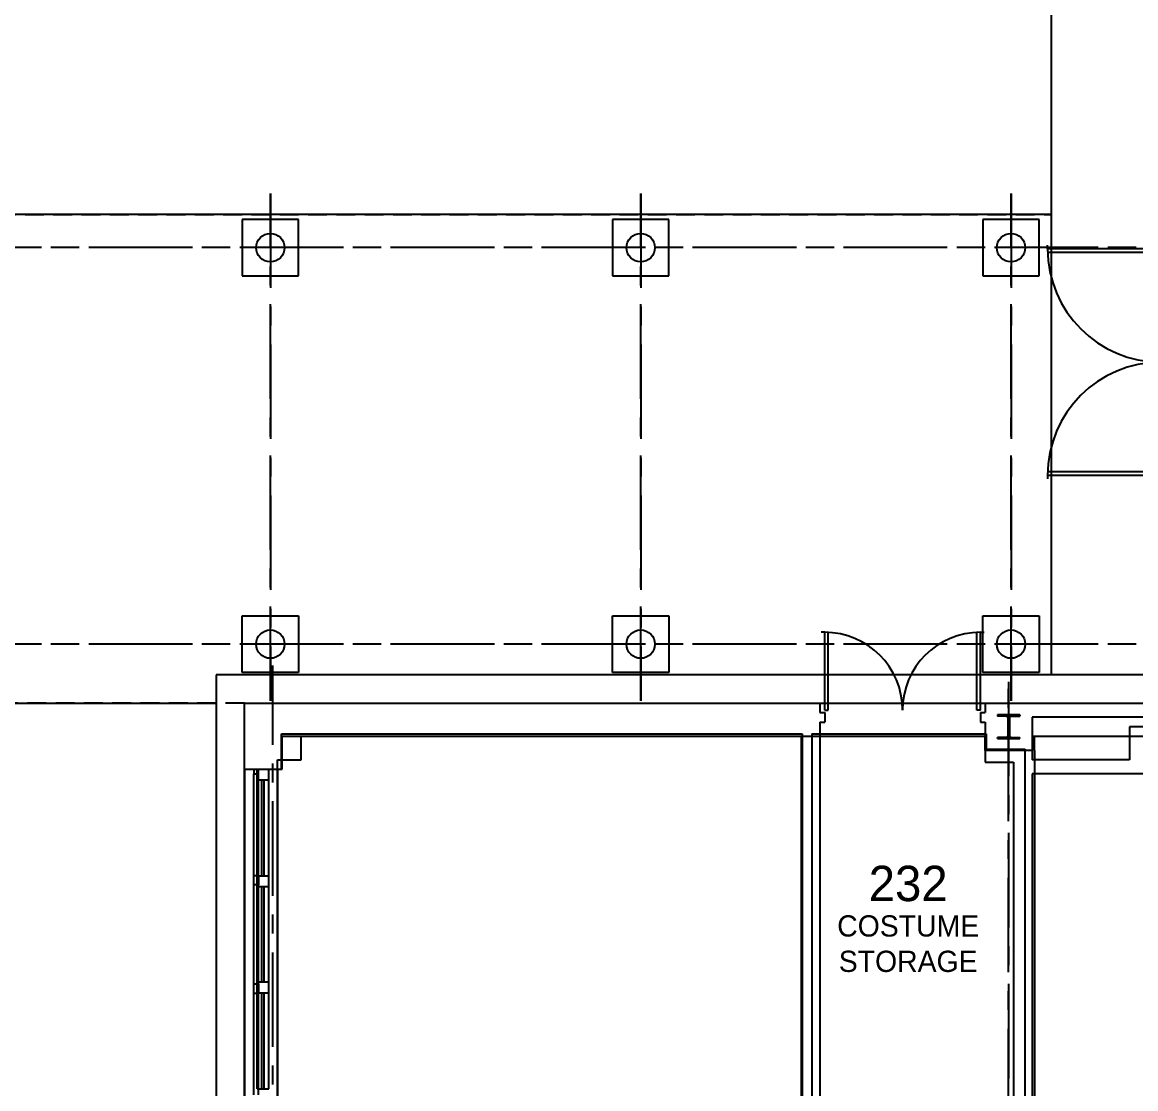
# Model space of a CAD drawing. Header units: inches. Extents: x -116 to 4157, y -436 to 3586.
# Drawn here: x 791.9 to 1263.9, y 1196.6 to 1648.5 of the extents above; entities that cross this region are included whole.
import ezdxf
from ezdxf.enums import TextEntityAlignment as Align

# ---------------------------------------------------------------- set-up
doc = ezdxf.new("R2010")
doc.units = ezdxf.units.IN
doc.header["$LTSCALE"] = 32
doc.header["$MEASUREMENT"] = 0
doc.linetypes.add('CENTER', pattern=[2, 1.25, -0.25, 0.25, -0.25])
doc.linetypes.add('HIDDEN', pattern=[0.375, 0.25, -0.125])
doc.layers.get('0').update_dxf_attribs({"color": 5, "linetype": 'CONTINUOUS'})
for name, color, linetype in [('F1-BLDG1', 7, 'CONTINUOUS'), ('F1-BLDG2', 2, 'HIDDEN'), ('F1-BLDG3', 161, 'CONTINUOUS'), ('f1-bldg4', 2, 'CONTINUOUS'), ('F1-DOOR1', 3, 'CONTINUOUS'), ('F1-WINDOW1', 1, 'CONTINUOUS'), ('F1-WINDOW2', 4, 'CONTINUOUS'), ('F2-BLDG1', 7, 'CONTINUOUS'), ('f2-bldg4', 2, 'CONTINUOUS'), ('F2-RMNOS', 3, 'CONTINUOUS'), ('F2-WINDOW1', 1, 'CONTINUOUS'), ('F2-WINDOW2', 4, 'CONTINUOUS'), ('f3-bldg4', 2, 'CONTINUOUS'), ('FB-BLDG1', 7, 'CONTINUOUS'), ('rmcode', 7, 'CONTINUOUS')]:
    doc.layers.add(name, color=color, linetype=linetype)
for name, color, linetype, plot in [('F1-CENTER-MISC', 240, 'CENTER', False), ('F1-COLUMN1', 8, 'CONTINUOUS', False), ('F2-CENTER-MISC', 240, 'CENTER', False), ('F2-COLUMN1', 8, 'CONTINUOUS', False), ('fb-centermisc1', 20, 'CENTER', False)]:
    doc.layers.add(name, color=color, linetype=linetype, plot=plot)
doc.styles.add('rmcode', font='noting.shx')
doc.styles.add('RMNOS', font='HANDLET.SHX')

# ---------------------------------------------------------------- blocks, each defined once
blk = doc.blocks.new('STRL006')
for p, q in [((1.875, 5), (-1.875, 5)), ((-1.875, 5), (-1.875, 4.75)), ((-0.375, 4.75), (-1.875, 4.75)), ((-0.125, 0.5), (-0.125, 4.5)), ((0.125, 0.5), (0.125, 4.5)), ((0.375, 4.75), (1.875, 4.75)), ((1.875, 5), (1.875, 4.75)), ((-1.875, 0), (-1.875, 0.25)), ((-0.375, 0.25), (-1.875, 0.25)), ((1.875, 0), (-1.875, 0)), ((0.375, 0.25), (1.875, 0.25)), ((1.875, 0), (1.875, 0.25))]:
    blk.add_line(p, q)
for centre, start, end in [((-0.375, 4.5), 360, 90), ((0.375, 4.5), 90, 180), ((-0.375, 0.5), 270, 0), ((0.375, 0.5), 180, 270)]:
    blk.add_arc(centre, 0.25, start, end)
blk = doc.blocks.new('ADR-32L')
for p, q in [((0, 33), (-1.5, 33)), ((0, 1), (0, 33)), ((1.5, 1), (1.5, 32.96)), ((0, 1), (1.5, 1))]:
    blk.add_line(p, q)
blk.add_arc((0, 1), 32, 0, 90)
blk = doc.blocks.new('ADR-32R')
for p, q in [((-1.5, 1), (-1.5, 32.96)), ((0, 1), (0, 33)), ((0, 33), (1.5, 33)), ((0, 1), (-1.5, 1))]:
    blk.add_line(p, q)
blk.add_arc((0, 1), 32, 90, 180)
blk = doc.blocks.new('ADR-48DL')
for p, q in [((0, 49), (-1.5, 49)), ((0, 1), (0, 49)), ((1.5, 1), (1.5, 48.98)), ((94.5, 1), (94.5, 48.98)), ((96, 1), (96, 49)), ((96, 49), (97.5, 49)), ((0, 1), (1.5, 1)), ((96, 1), (94.5, 1))]:
    blk.add_line(p, q)
for centre, start, end in [((0, 1), 0, 90), ((96, 1), 90, 180)]:
    blk.add_arc(centre, 48, start, end)
blk = doc.blocks.new('RMNOS-1')
at = {"color": 9, "style": 'RMNOS'}
blk.add_attdef('ROOM', text='', height=0.15625, dxfattribs=at).set_placement((0, 0), align=Align.MIDDLE)
at = {"layer": 'rmcode', "color": 61, "style": 'rmcode'}
for tag, p in [('RMCODE-1', (0, -0.1875)), ('RMCODE-2', (0, -0.34375))]:
    blk.add_attdef(tag, text='', height=0.09375, dxfattribs=at).set_placement(p, align=Align.MIDDLE)

msp = doc.modelspace()

# ---------------------------------------------------------------- linework, layer by layer
at = {"layer": 'F1-BLDG1'}
for p, q in [((886.03, 1360), (1130.03, 1360)), ((886.03, 1332), (886.03, 1360)), ((1130.03, 1360), (1130.03, 1356)), ((1200.03, 1360), (1308.03, 1360)), ((1200.03, 1360), (1200.03, 1356)), ((1130.03, 1356), (1132.03, 1356)), ((1132.03, 1356), (1132.03, 1352)), ((1198.03, 1356), (1198.03, 1352)), ((1198.03, 1356), (1200.03, 1356)), ((1130.03, 1352), (1132.03, 1352)), ((1130.03, 1352), (1130.03, 959.5)), ((1198.03, 1352), (1200.03, 1352)), ((1200.03, 1352), (1200.03, 1335)), ((902.03, 1332), (902.03, 1346)), ((902.03, 1346), (1122.03, 1346)), ((1122.03, 1346), (1122.03, 1024)), ((886.03, 1332), (902.03, 1332)), ((1200.03, 1335), (1212.03, 1335)), ((1212.03, 1335), (1212.03, 1188)), ((1267.28, 1330), (1220.03, 1330)), ((1220.03, 1330), (1220.03, 994.5))]:
    msp.add_line(p, q, dxfattribs=at)
for centre in [(897.03, 1553), (1054.03, 1553), (1211.03, 1553), (897.03, 1385), (1054.03, 1385), (1211.03, 1385)]:
    msp.add_circle(centre, 6, dxfattribs=at)
at = {"layer": 'F1-BLDG2'}
for p, q in [((1228.03, 2513), (1228.03, 1567)), ((1.03, 1567), (1228.03, 1567)), ((886.03, 1360), (1.03, 1360))]:
    msp.add_line(p, q, dxfattribs=at)
at = {"layer": 'F1-BLDG3'}
for p, q in [((1301.03, 1354), (1220.03, 1354)), ((1220.03, 1354), (1220.03, 1336)), ((1301.03, 1350), (1261.28, 1350)), ((1261.28, 1350), (1261.28, 1336)), ((1261.28, 1336), (1220.03, 1336))]:
    msp.add_line(p, q, dxfattribs=at)
at = {"layer": 'f1-bldg4'}
for p, q in [((886.03, 1332), (886.03, 1192)), ((900.03, 1332), (900.03, 1192))]:
    msp.add_line(p, q, dxfattribs=at)
at = {"layer": 'F1-CENTER-MISC'}
for p, q in [((897.03, 1576), (897.03, 1361)), ((1054.03, 1576), (1054.03, 1361)), ((1211.03, 1576), (1211.03, 1361)), ((1756.03, 1553), (90.03, 1553)), ((1756.03, 1385), (90.03, 1385)), ((898.03, -1.6), (898.03, 1376)), ((1210.03, -34), (1210.03, 1369))]:
    msp.add_line(p, q, dxfattribs=at)
at = {"layer": 'F1-COLUMN1'}
for centre in [(897.03, 1553), (1054.03, 1553), (1211.03, 1553), (897.03, 1385), (1054.03, 1385), (1211.03, 1385)]:
    msp.add_circle(centre, 6, dxfattribs=at)
at = {"layer": 'F1-WINDOW1'}
for p, q in [((890.03, 1287), (890.03, 1330)), ((892.03, 1287), (892.03, 1330)), ((890.03, 1241), (890.03, 1283)), ((892.03, 1241), (892.03, 1283)), ((890.03, 1194), (890.03, 1237)), ((892.03, 1194), (892.03, 1237))]:
    msp.add_line(p, q, dxfattribs=at)
at = {"layer": 'F1-WINDOW2'}
for p, q in [((890.03, 1332), (890.03, 1330)), ((892.03, 1330), (892.03, 1332)), ((890.03, 1330), (892.03, 1330)), ((890.03, 1287), (892.03, 1287)), ((890.03, 1283), (890.03, 1287)), ((892.03, 1287), (892.03, 1283)), ((892.03, 1283), (890.03, 1283)), ((890.03, 1237), (890.03, 1241)), ((890.03, 1241), (892.03, 1241)), ((892.03, 1237), (890.03, 1237)), ((892.03, 1241), (892.03, 1237))]:
    msp.add_line(p, q, dxfattribs=at)
at = {"layer": 'F2-BLDG1'}
for p, q in [((886.03, 1360), (1272.28, 1360)), ((886.03, 1332), (886.03, 1360)), ((901.78, 1332), (901.78, 1347)), ((901.78, 1347), (1122.53, 1347)), ((1122.53, 1347), (1122.53, 1024)), ((1126.53, 1347), (1200.53, 1347)), ((1126.53, 1347), (1126.53, 1173)), ((1200.53, 1347), (1200.53, 1340.5)), ((1221.03, 1340), (1221.03, 1346)), ((1221.03, 1346), (1272.28, 1346)), ((1200.53, 1340.5), (1217.03, 1340.5)), ((1217.03, 1189), (1217.03, 1340.5)), ((1221.03, 1340), (1221.03, 1169)), ((886.03, 1332), (901.78, 1332))]:
    msp.add_line(p, q, dxfattribs=at)
at = {"layer": 'f2-bldg4'}
for p, q in [((1228.03, 2501), (1228.03, 1372)), ((1228.03, 1567), (1.03, 1567)), ((2170.03, 1372), (874.03, 1372)), ((874.03, 1372), (874.03, 663.75)), ((1.03, 1360), (874.03, 1360)), ((886.03, 1192), (886.03, 1332)), ((900.03, 1192), (900.03, 1332))]:
    msp.add_line(p, q, dxfattribs=at)
at = {"layer": 'F2-CENTER-MISC'}
msp.add_line((1210.03, 1369), (1210.03, 7), dxfattribs=at)
at = {"layer": 'F2-WINDOW1'}
for p, q in [((891.41, 1286.87), (891.41, 1327.5)), ((893.41, 1286.87), (893.41, 1327.5)), ((894.41, 1286.87), (894.41, 1327.5)), ((896.41, 1286.87), (896.41, 1327.5)), ((891.41, 1241.75), (891.41, 1282.37)), ((893.41, 1241.75), (893.41, 1282.37)), ((894.41, 1241.75), (894.41, 1282.37)), ((896.41, 1241.75), (896.41, 1282.37)), ((891.41, 1196.62), (891.41, 1237.25)), ((893.41, 1196.62), (893.41, 1237.25)), ((894.41, 1196.62), (894.41, 1237.25)), ((896.41, 1196.62), (896.41, 1237.25))]:
    msp.add_line(p, q, dxfattribs=at)
at = {"layer": 'F2-WINDOW2'}
for p, q in [((891.41, 1327.5), (891.41, 1332)), ((896.41, 1327.5), (896.41, 1332)), ((891.41, 1327.5), (896.41, 1327.5)), ((891.41, 1286.87), (896.41, 1286.87)), ((891.41, 1282.37), (891.41, 1286.87)), ((896.41, 1282.37), (896.41, 1286.87)), ((891.41, 1282.37), (896.41, 1282.37)), ((896.41, 1241.75), (891.41, 1241.75)), ((891.41, 1237.25), (891.41, 1241.75)), ((896.41, 1237.25), (896.41, 1241.75)), ((891.41, 1237.25), (896.41, 1237.25)), ((891.41, 1196.62), (896.41, 1196.62))]:
    msp.add_line(p, q, dxfattribs=at)
at = {"layer": 'f3-bldg4'}
for p, q in [((1228.03, 2501), (1228.03, 1567)), ((1228.03, 1567), (1.03, 1567)), ((1.03, 1360), (874.03, 1360)), ((874.03, 1360), (874.03, 44))]:
    msp.add_line(p, q, dxfattribs=at)
at = {"layer": 'FB-BLDG1'}
for p, q in [((885.03, 1565), (885.03, 1541)), ((909.03, 1565), (885.03, 1565)), ((909.03, 1541), (909.03, 1565)), ((1042.03, 1565), (1042.03, 1541)), ((1066.03, 1565), (1042.03, 1565)), ((1066.03, 1541), (1066.03, 1565)), ((1223.03, 1565), (1199.03, 1565)), ((1199.03, 1565), (1199.03, 1541)), ((1223.03, 1541), (1223.03, 1565)), ((885.03, 1541), (909.03, 1541)), ((1042.03, 1541), (1066.03, 1541)), ((1199.03, 1541), (1223.03, 1541)), ((885.03, 1373), (885.03, 1397)), ((885.03, 1397), (909.03, 1397)), ((909.03, 1397), (909.03, 1373)), ((1042.03, 1373), (1042.03, 1397)), ((1042.03, 1397), (1066.03, 1397)), ((1066.03, 1397), (1066.03, 1373)), ((1199.03, 1373), (1199.03, 1397)), ((1199.03, 1397), (1223.03, 1397)), ((1223.03, 1397), (1223.03, 1373)), ((909.03, 1373), (885.03, 1373)), ((1066.03, 1373), (1042.03, 1373)), ((1223.03, 1373), (1199.03, 1373)), ((886.03, 44), (886.03, 1360)), ((886.03, 1360), (1272.03, 1360)), ((910.03, 1336), (910.03, 1346)), ((910.03, 1346), (1200.03, 1346)), ((1200.03, 1340), (1200.03, 1346)), ((1220.03, 1346), (1220.03, 1340)), ((1220.03, 1346), (1392.03, 1346)), ((900.03, 1190), (900.03, 1336)), ((900.03, 1336), (910.03, 1336)), ((1220.03, 1340), (1200.03, 1340))]:
    msp.add_line(p, q, dxfattribs=at)
at = {"layer": 'fb-centermisc1'}
for p, q in [((897.03, 1361), (897.03, 1576)), ((1054.03, 1361), (1054.03, 1576)), ((1211.03, 1361), (1211.03, 1576)), ((1760.03, 1553), (90.03, 1553)), ((1760.03, 1385), (90.03, 1385)), ((1210.03, 1369), (1210.03, -34))]:
    msp.add_line(p, q, dxfattribs=at)

# ---------------------------------------------------------------- block references
at = {"layer": 'F1-COLUMN1', "xscale": -2.5, "yscale": 2, "zscale": 2.5, "rotation": 180}
msp.add_blockref('STRL006', (1210.03, 1355), dxfattribs=at)
at = {"layer": 'F1-DOOR1', "rotation": 90}
msp.add_blockref('ADR-48DL', (1275.53, 1456.5), dxfattribs=at)
at = {"layer": 'F1-DOOR1', "xscale": 1.03125, "yscale": 1.03125, "zscale": 1.03125}
for name, p in [('ADR-32L', (1132.03, 1356)), ('ADR-32R', (1198.03, 1356))]:
    msp.add_blockref(name, p, dxfattribs=at)
at = {"layer": 'F2-COLUMN1', "xscale": 2.5, "yscale": 2, "zscale": 2.5, "rotation": 180}
msp.add_blockref('STRL006', (1210.03, 1355), dxfattribs=at)
at = {"layer": 'F2-RMNOS', "xscale": 96, "yscale": 96, "zscale": 96}
msp.add_blockref('RMNOS-1', (1167.43, 1283.61), dxfattribs=at).add_auto_attribs({'ROOM': '232', 'RMCODE-1': 'COSTUME', 'RMCODE-2': 'STORAGE'})

doc.saveas('drawing.dxf')
